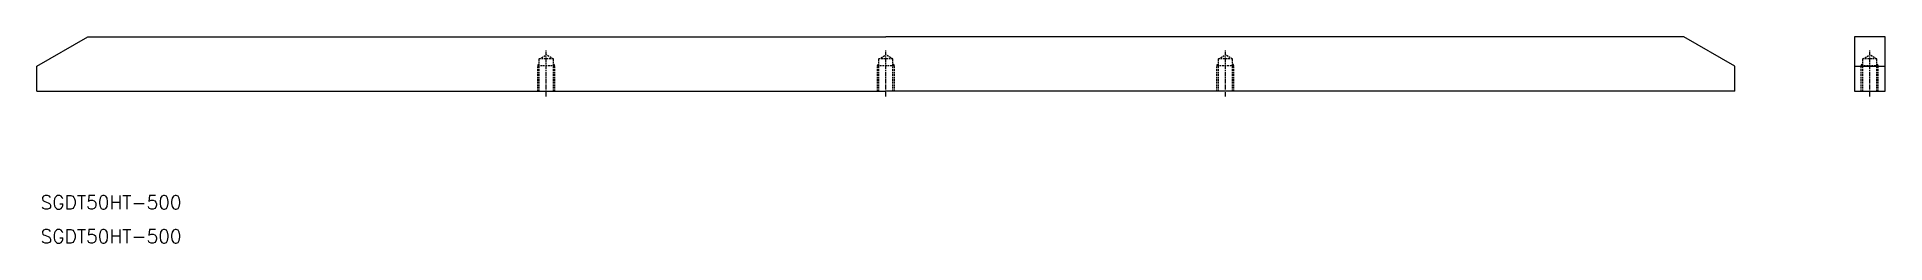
# Model space of a CAD drawing. Extents: x 0 to 544, y 0 to 61.
import ezdxf

# ---------------------------------------------------------------- set-up
doc = ezdxf.new("R2010")
doc.units = 0
doc.linetypes.add('CENTER', pattern=[2, 1.25, -0.25, 0.25, -0.25])
doc.linetypes.add('DASHED', pattern=[0.75, 0.5, -0.25])
doc.layers.get('0').update_dxf_attribs({"linetype": 'CONTINUOUS'})
doc.layers.add('CENTER', color=1, linetype='CENTER')
doc.styles.get("Standard").update_dxf_attribs({"font": 'txt', "bigfont": 'BIGFONT'})

msp = doc.modelspace()

# ---------------------------------------------------------------- linework, layer by layer
at = {"color": 7, "linetype": 'CONTINUOUS'}
for p, q in [((0, 52.12), (15, 60.78)), ((15, 60.78), (250, 60.78)), ((485, 60.78), (250, 60.78)), ((500, 52.12), (485, 60.78)), ((0, 44.78), (0, 52.12)), ((500, 44.78), (500, 52.12)), ((535.23, 52.12), (544.23, 52.12)), ((0, 44.78), (250, 44.78)), ((500, 44.78), (250, 44.78))]:
    msp.add_line(p, q, dxfattribs=at)
at = {"color": 3, "linetype": 'DASHED'}
for p, q in [((147.93, 54.28), (150, 55.48)), ((152.07, 54.28), (150, 55.48)), ((247.93, 54.28), (250, 55.48)), ((252.07, 54.28), (250, 55.48)), ((347.93, 54.28), (350, 55.48)), ((352.07, 54.28), (350, 55.48)), ((537.66, 54.28), (539.73, 55.48)), ((541.8, 54.28), (539.73, 55.48)), ((147.5, 52.28), (147.93, 53.03)), ((147.5, 44.78), (147.5, 52.28)), ((152.5, 52.28), (147.5, 52.28)), ((147.93, 44.78), (147.93, 54.28)), ((152.07, 54.28), (147.93, 54.28)), ((152.07, 44.78), (152.07, 54.28)), ((152.5, 52.28), (152.07, 53.03)), ((152.5, 44.78), (152.5, 52.28)), ((247.5, 52.28), (247.93, 53.03)), ((247.5, 44.78), (247.5, 52.28)), ((252.5, 52.28), (247.5, 52.28)), ((247.93, 44.78), (247.93, 54.28)), ((252.07, 54.28), (247.93, 54.28)), ((252.07, 44.78), (252.07, 54.28)), ((252.5, 52.28), (252.07, 53.03)), ((252.5, 44.78), (252.5, 52.28)), ((347.5, 52.28), (347.93, 53.03)), ((347.5, 44.78), (347.5, 52.28)), ((352.5, 52.28), (347.5, 52.28)), ((347.93, 44.78), (347.93, 54.28)), ((352.07, 54.28), (347.93, 54.28)), ((352.07, 44.78), (352.07, 54.28)), ((352.5, 52.28), (352.07, 53.03)), ((352.5, 44.78), (352.5, 52.28)), ((537.23, 52.28), (537.66, 53.03)), ((537.23, 44.78), (537.23, 52.28)), ((542.23, 52.28), (537.23, 52.28)), ((537.66, 44.78), (537.66, 54.28)), ((541.8, 54.28), (537.66, 54.28)), ((541.8, 44.78), (541.8, 54.28)), ((542.23, 52.28), (541.8, 53.03)), ((542.23, 44.78), (542.23, 52.28))]:
    msp.add_line(p, q, dxfattribs=at)
at = {"color": 7, "linetype": 'CONTINUOUS'}
msp.add_lwpolyline([(535.23, 44.78), (544.23, 44.78), (544.23, 60.78), (535.23, 60.78)], close=True, dxfattribs=at)
at = {"layer": 'CENTER', "color": 1, "linetype": 'CENTER'}
for p, q in [((150, 43.26), (150, 56.89)), ((250, 43.26), (250, 56.89)), ((350, 43.26), (350, 56.89)), ((539.73, 43.26), (539.73, 56.89))]:
    msp.add_line(p, q, dxfattribs=at)

# ---------------------------------------------------------------- texts
at = {"color": 7, "linetype": 'CONTINUOUS'}
for p in [(1.09, 10), (1.09, 0)]:
    msp.add_text('SGDT50HT-500', height=4, dxfattribs=at).set_placement(p)

doc.saveas('drawing.dxf')
